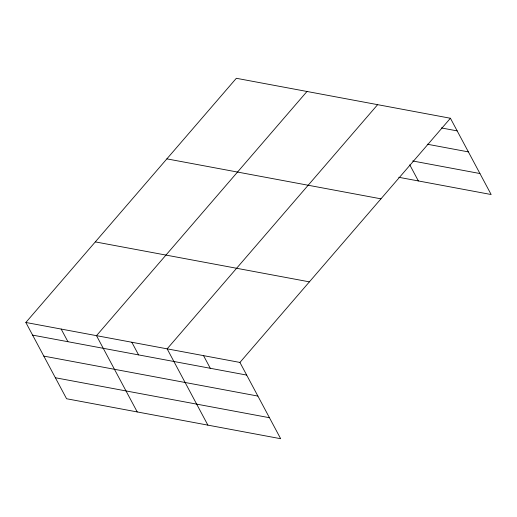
<?xml version="1.0" encoding="UTF-8"?>
<svg xmlns="http://www.w3.org/2000/svg" width="517" height="517" viewBox="0 0 517 517"><rect width="100%" height="100%" fill="white"/><g stroke="black" fill="none" stroke-linecap="round" stroke-linejoin="round"><path stroke-width="0.78" d="M25.85 322.472L239.933 362.436L280.66 438.713L66.577 398.749L25.85 322.472L236.34 78.287L450.423 118.251L491.15 194.528L398.736 177.279M306.988 91.477L96.498 335.662L137.225 411.933M377.636 104.667L167.146 348.846L207.873 425.123M239.933 362.436L450.423 118.251M441.35 127.938L457.17 130.891M427.242 144.211L468.383 151.895M412.689 160.974L479.938 173.531M166.875 158.868L380.964 198.832M95.309 241.891L309.399 281.855M32.597 335.113L246.687 375.077M43.809 356.11L257.899 396.074M55.364 377.746L269.447 417.71M409.761 164.839L418.363 180.944M203.543 355.644L210.29 368.278M131.822 342.254L138.569 354.895M61.174 329.064L67.921 341.705"/></g></svg>
